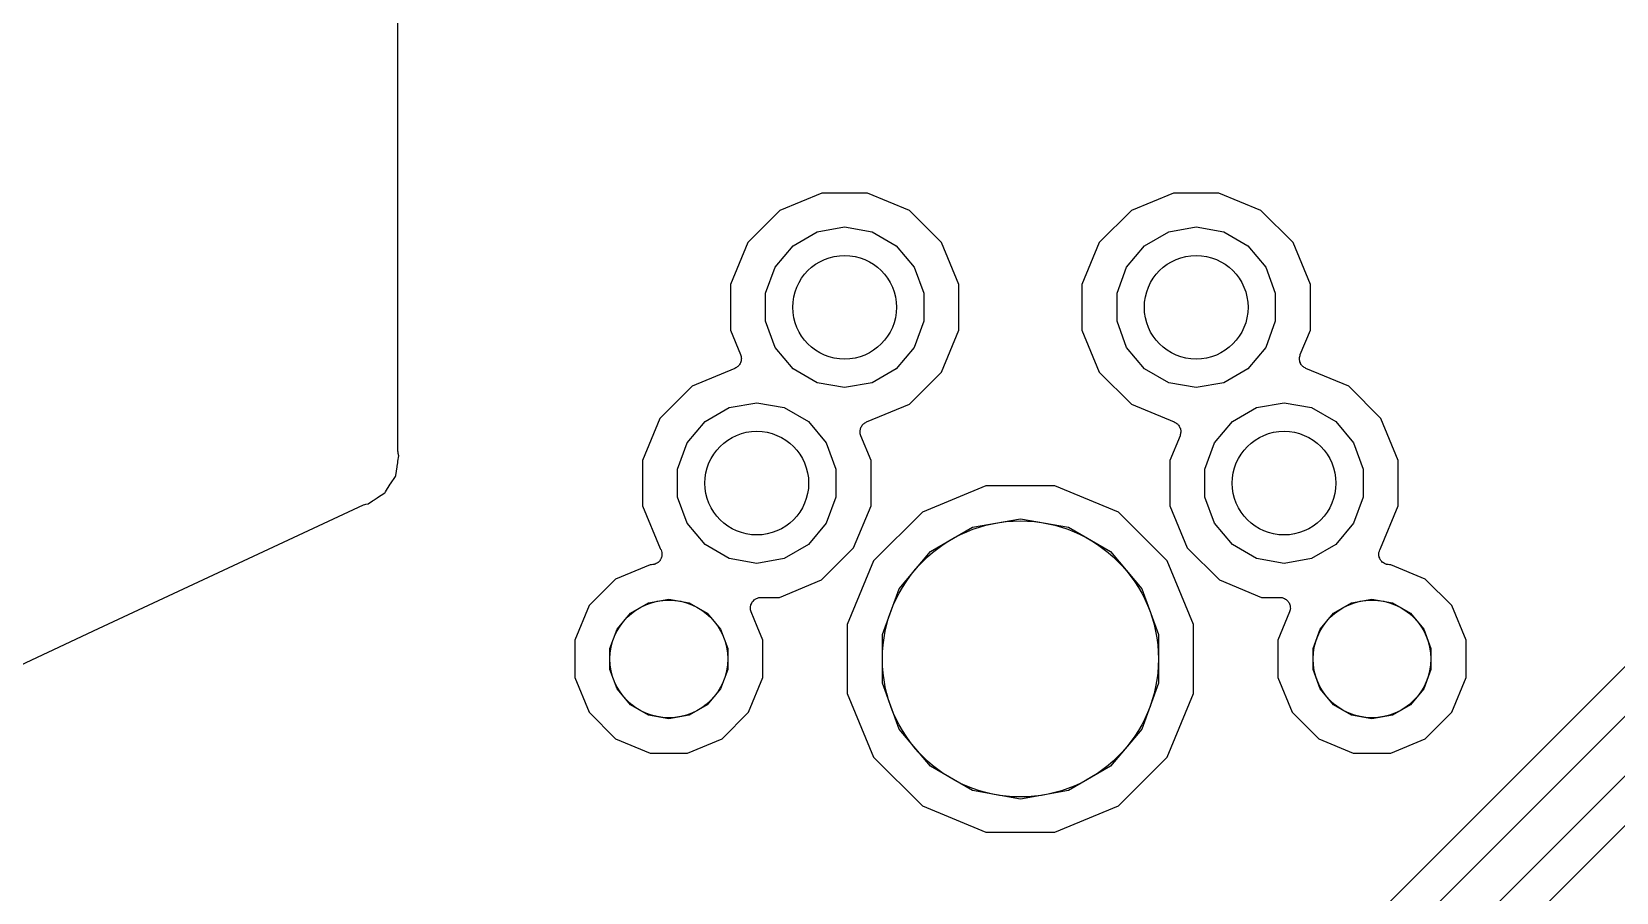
# Model space of a CAD drawing. Extents: x 24 to 196, y -189 to -31.
# Drawn here: x 58.02 to 80.92, y -125.65 to -113.22 of the extents above; entities that cross this region are included whole.
import ezdxf

# ---------------------------------------------------------------- set-up
doc = ezdxf.new("R2010")
doc.units = 0
doc.header["$MEASUREMENT"] = 0
doc.layers.add('BLACK', color=7, linetype='CONTINUOUS')

msp = doc.modelspace()

# ---------------------------------------------------------------- linework, layer by layer
at = {"layer": 'BLACK', "linetype": 'CONTINUOUS'}
for p, q in [((63.3095, -119.277), (63.3095, -35.7874)), ((69.4381, -115.55), (68.8313, -115.801)), ((70.0949, -115.55), (69.4381, -115.55)), ((70.7017, -115.801), (70.0949, -115.55)), ((74.5181, -115.55), (73.9113, -115.801)), ((75.1749, -115.55), (74.5181, -115.55)), ((75.7817, -115.801), (75.1749, -115.55)), ((68.8313, -115.801), (68.3668, -116.265)), ((71.1661, -116.265), (70.7017, -115.801)), ((73.9113, -115.801), (73.4468, -116.265)), ((76.2461, -116.265), (75.7817, -115.801)), ((69.3695, -116.11), (69.7665, -116.04)), ((69.7665, -116.04), (70.1635, -116.11)), ((74.4495, -116.11), (74.8465, -116.04)), ((74.8465, -116.04), (75.2435, -116.11)), ((68.3668, -116.265), (68.1155, -116.872)), ((68.7614, -116.62), (69.0205, -116.312)), ((69.0205, -116.312), (69.3695, -116.11)), ((70.1635, -116.11), (70.5125, -116.312)), ((70.5125, -116.312), (70.7716, -116.62)), ((71.4175, -116.872), (71.1661, -116.265)), ((73.4468, -116.265), (73.1955, -116.872)), ((73.8414, -116.62), (74.1005, -116.312)), ((74.1005, -116.312), (74.4495, -116.11)), ((75.2435, -116.11), (75.5925, -116.312)), ((75.5925, -116.312), (75.8516, -116.62)), ((76.4975, -116.872), (76.2461, -116.265)), ((68.6235, -116.999), (68.7614, -116.62)), ((70.7716, -116.62), (70.9095, -116.999)), ((73.7035, -116.999), (73.8414, -116.62)), ((75.8516, -116.62), (75.9895, -116.999)), ((68.1155, -116.872), (68.1155, -117.529)), ((68.6235, -117.402), (68.6235, -116.999)), ((70.9095, -116.999), (70.9095, -117.402)), ((71.4175, -117.529), (71.4175, -116.872)), ((73.1955, -116.872), (73.1955, -117.529)), ((73.7035, -117.402), (73.7035, -116.999)), ((75.9895, -116.999), (75.9895, -117.402)), ((76.4975, -117.529), (76.4975, -116.872)), ((68.7614, -117.781), (68.6235, -117.402)), ((70.9095, -117.402), (70.7716, -117.781)), ((73.8414, -117.781), (73.7035, -117.402)), ((75.9895, -117.402), (75.8516, -117.781)), ((68.1155, -117.529), (68.2631, -117.885)), ((71.1661, -118.136), (71.4175, -117.529)), ((73.1955, -117.529), (73.4468, -118.136)), ((76.3499, -117.885), (76.4975, -117.529)), ((68.2631, -117.885), (68.266, -117.898)), ((68.266, -117.898), (68.2711, -117.911)), ((68.2711, -117.911), (68.2716, -117.924)), ((68.2716, -117.924), (68.2745, -117.937)), ((69.0205, -118.09), (68.7614, -117.781)), ((70.7716, -117.781), (70.5125, -118.09)), ((74.1005, -118.09), (73.8414, -117.781)), ((75.8516, -117.781), (75.5925, -118.09)), ((76.3385, -117.937), (76.3413, -117.924)), ((76.3413, -117.924), (76.3419, -117.911)), ((76.3419, -117.911), (76.347, -117.898)), ((76.347, -117.898), (76.3499, -117.885)), ((68.1806, -118.084), (67.5613, -118.341)), ((68.1918, -118.077), (68.1806, -118.084)), ((68.2042, -118.072), (68.1918, -118.077)), ((68.214, -118.063), (68.2042, -118.072)), ((68.2252, -118.056), (68.214, -118.063)), ((68.2334, -118.045), (68.2252, -118.056)), ((68.2432, -118.036), (68.2334, -118.045)), ((68.2493, -118.025), (68.2432, -118.036)), ((68.2575, -118.014), (68.2493, -118.025)), ((68.2615, -118.001), (68.2575, -118.014)), ((68.2676, -117.989), (68.2615, -118.001)), ((68.2694, -117.976), (68.2676, -117.989)), ((68.2734, -117.964), (68.2694, -117.976)), ((68.2745, -117.937), (68.2728, -117.95)), ((68.2728, -117.95), (68.2734, -117.964)), ((69.3695, -118.291), (69.0205, -118.09)), ((70.5125, -118.09), (70.1635, -118.291)), ((70.7017, -118.6), (71.1661, -118.136)), ((73.4468, -118.136), (73.9113, -118.6)), ((74.4495, -118.291), (74.1005, -118.09)), ((75.5925, -118.09), (75.2435, -118.291)), ((76.3402, -117.95), (76.3385, -117.937)), ((76.3396, -117.964), (76.3402, -117.95)), ((76.3436, -117.976), (76.3396, -117.964)), ((76.3454, -117.989), (76.3436, -117.976)), ((76.3515, -118.001), (76.3454, -117.989)), ((76.3555, -118.014), (76.3515, -118.001)), ((76.3636, -118.025), (76.3555, -118.014)), ((76.3698, -118.036), (76.3636, -118.025)), ((76.3796, -118.045), (76.3698, -118.036)), ((76.3878, -118.056), (76.3796, -118.045)), ((76.399, -118.063), (76.3878, -118.056)), ((76.4088, -118.072), (76.399, -118.063)), ((76.4211, -118.077), (76.4088, -118.072)), ((76.4324, -118.084), (76.4211, -118.077)), ((77.0517, -118.341), (76.4324, -118.084)), ((67.5613, -118.341), (67.0968, -118.805)), ((69.7665, -118.361), (69.3695, -118.291)), ((70.1635, -118.291), (69.7665, -118.361)), ((74.8465, -118.361), (74.4495, -118.291)), ((75.2435, -118.291), (74.8465, -118.361)), ((77.5161, -118.805), (77.0517, -118.341)), ((68.0995, -118.65), (68.4965, -118.58)), ((68.4965, -118.58), (68.8935, -118.65)), ((70.0824, -118.857), (70.7017, -118.6)), ((73.9113, -118.6), (74.5306, -118.857)), ((75.7195, -118.65), (76.1165, -118.58)), ((76.1165, -118.58), (76.5135, -118.65)), ((67.0968, -118.805), (66.8455, -119.412)), ((67.7505, -118.852), (68.0995, -118.65)), ((68.8935, -118.65), (69.2425, -118.852)), ((75.3705, -118.852), (75.7195, -118.65)), ((76.5135, -118.65), (76.8625, -118.852)), ((77.7675, -119.412), (77.5161, -118.805)), ((67.4914, -119.16), (67.7505, -118.852)), ((69.2425, -118.852), (69.5016, -119.16)), ((69.9885, -119.004), (69.9902, -118.991)), ((69.9913, -119.017), (69.9885, -119.004)), ((69.9896, -118.978), (69.9936, -118.965)), ((69.9902, -118.991), (69.9896, -118.978)), ((69.9919, -119.031), (69.9913, -119.017)), ((69.997, -119.043), (69.9919, -119.031)), ((69.9936, -118.965), (69.9954, -118.952)), ((69.9954, -118.952), (70.0015, -118.94)), ((69.9999, -119.056), (69.997, -119.043)), ((70.1475, -119.412), (69.9999, -119.056)), ((70.0015, -118.94), (70.0055, -118.927)), ((70.0055, -118.927), (70.0136, -118.917)), ((70.0136, -118.917), (70.0198, -118.905)), ((70.0198, -118.905), (70.0296, -118.896)), ((70.0296, -118.896), (70.0378, -118.885)), ((70.0378, -118.885), (70.049, -118.878)), ((70.049, -118.878), (70.0588, -118.869)), ((70.0588, -118.869), (70.0711, -118.864)), ((70.0711, -118.864), (70.0824, -118.857)), ((74.6131, -119.056), (74.4655, -119.412)), ((74.5306, -118.857), (74.5418, -118.864)), ((74.5418, -118.864), (74.5542, -118.869)), ((74.5542, -118.869), (74.564, -118.878)), ((74.564, -118.878), (74.5752, -118.885)), ((74.5752, -118.885), (74.5834, -118.896)), ((74.5834, -118.896), (74.5932, -118.905)), ((74.5932, -118.905), (74.5993, -118.917)), ((74.5993, -118.917), (74.6075, -118.927)), ((74.6075, -118.927), (74.6115, -118.94)), ((74.6115, -118.94), (74.6176, -118.952)), ((74.616, -119.043), (74.6131, -119.056)), ((74.6211, -119.031), (74.616, -119.043)), ((74.6176, -118.952), (74.6194, -118.965)), ((74.6194, -118.965), (74.6234, -118.978)), ((74.6216, -119.017), (74.6211, -119.031)), ((74.6245, -119.004), (74.6216, -119.017)), ((74.6234, -118.978), (74.6228, -118.991)), ((74.6228, -118.991), (74.6245, -119.004)), ((75.1114, -119.16), (75.3705, -118.852)), ((76.8625, -118.852), (77.1216, -119.16)), ((63.3127, -119.295), (63.3095, -119.277)), ((63.3139, -119.314), (63.3127, -119.295)), ((67.3535, -119.539), (67.4914, -119.16)), ((69.5016, -119.16), (69.6395, -119.539)), ((74.9735, -119.539), (75.1114, -119.16)), ((77.1216, -119.16), (77.2595, -119.539)), ((63.2789, -119.632), (63.2985, -119.505)), ((63.2985, -119.505), (63.2996, -119.501)), ((63.2996, -119.501), (63.2997, -119.498)), ((63.2997, -119.498), (63.3095, -119.449)), ((63.3095, -119.445), (63.3115, -119.434)), ((63.3095, -119.449), (63.3095, -119.445)), ((63.3113, -119.422), (63.3225, -119.349)), ((63.3115, -119.434), (63.3113, -119.422)), ((63.3225, -119.349), (63.3139, -119.314)), ((66.8455, -119.412), (66.8455, -120.069)), ((70.1475, -120.069), (70.1475, -119.412)), ((74.4655, -119.412), (74.4655, -120.069)), ((77.7675, -120.069), (77.7675, -119.412)), ((63.1315, -119.869), (63.1985, -119.758)), ((63.1985, -119.758), (63.2007, -119.756)), ((63.2007, -119.756), (63.2021, -119.753)), ((63.2021, -119.753), (63.2739, -119.645)), ((63.2739, -119.645), (63.2789, -119.632)), ((67.3535, -119.942), (67.3535, -119.539)), ((69.6395, -119.539), (69.6395, -119.942)), ((74.9735, -119.942), (74.9735, -119.539)), ((77.2595, -119.539), (77.2595, -119.942)), ((62.9556, -119.992), (62.9652, -119.986)), ((62.9652, -119.986), (62.9685, -119.984)), ((62.9685, -119.984), (63.0091, -119.954)), ((63.0091, -119.954), (63.0121, -119.953)), ((63.0121, -119.953), (63.0145, -119.95)), ((63.0145, -119.95), (63.122, -119.879)), ((63.122, -119.879), (63.1249, -119.876)), ((63.1249, -119.876), (63.1315, -119.869)), ((67.4914, -120.321), (67.3535, -119.942)), ((69.6395, -119.942), (69.5016, -120.321)), ((71.8088, -119.779), (70.8893, -120.16)), ((72.8042, -119.779), (71.8088, -119.779)), ((73.7237, -120.16), (72.8042, -119.779)), ((75.1114, -120.321), (74.9735, -119.942)), ((77.2595, -119.942), (77.1216, -120.321)), ((58.9842, -121.842), (62.8132, -120.056)), ((62.8132, -120.056), (62.8309, -120.052)), ((62.8309, -120.052), (62.8479, -120.045)), ((62.8479, -120.045), (62.8835, -120.038)), ((62.8835, -120.038), (62.9449, -119.997)), ((62.9449, -119.997), (62.9556, -119.992)), ((66.8455, -120.069), (67.1013, -120.687)), ((69.8961, -120.676), (70.1475, -120.069)), ((70.8893, -120.16), (70.1855, -120.863)), ((74.4275, -120.863), (73.7237, -120.16)), ((74.4655, -120.069), (74.7168, -120.676)), ((77.5117, -120.687), (77.7675, -120.069)), ((67.7505, -120.63), (67.4914, -120.321)), ((69.5016, -120.321), (69.2425, -120.63)), ((71.0051, -120.73), (71.614, -120.378)), ((71.614, -120.378), (72.3065, -120.256)), ((72.3065, -120.256), (72.999, -120.378)), ((72.999, -120.378), (73.6079, -120.73)), ((75.3705, -120.63), (75.1114, -120.321)), ((77.1216, -120.321), (76.8625, -120.63)), ((83.0426, -120.39), (77.37, -126.063)), ((68.0995, -120.831), (67.7505, -120.63)), ((69.2425, -120.63), (68.8935, -120.831)), ((75.7195, -120.831), (75.3705, -120.63)), ((76.8625, -120.63), (76.5135, -120.831)), ((76.942, -127.209), (83.5952, -120.556)), ((67.0442, -120.903), (67.0269, -120.913)), ((67.0622, -120.894), (67.0442, -120.903)), ((67.067, -120.889), (67.0622, -120.894)), ((67.0728, -120.886), (67.067, -120.889)), ((67.0856, -120.871), (67.0728, -120.886)), ((67.0996, -120.857), (67.0856, -120.871)), ((67.1025, -120.851), (67.0996, -120.857)), ((67.1013, -120.687), (67.1068, -120.693)), ((67.1068, -120.846), (67.1025, -120.851)), ((67.1068, -120.693), (67.1091, -120.699)), ((67.1136, -120.827), (67.1068, -120.846)), ((67.1091, -120.699), (67.1129, -120.705)), ((67.1129, -120.705), (67.1181, -120.724)), ((67.122, -120.809), (67.1136, -120.827)), ((67.1181, -120.724), (67.1249, -120.743)), ((67.1226, -120.802), (67.122, -120.809)), ((67.1249, -120.796), (67.1226, -120.802)), ((67.1249, -120.743), (67.1249, -120.75)), ((67.1249, -120.75), (67.1266, -120.756)), ((67.1266, -120.756), (67.1249, -120.776)), ((67.1249, -120.776), (67.1249, -120.796)), ((68.4965, -120.901), (68.0995, -120.831)), ((68.8935, -120.831), (68.4965, -120.901)), ((69.4317, -121.14), (69.8961, -120.676)), ((70.1855, -120.863), (69.8046, -121.783)), ((70.5531, -121.268), (71.0051, -120.73)), ((73.6079, -120.73), (74.0599, -121.268)), ((74.8084, -121.783), (74.4275, -120.863)), ((74.7168, -120.676), (75.1813, -121.14)), ((76.1165, -120.901), (75.7195, -120.831)), ((76.5135, -120.831), (76.1165, -120.901)), ((77.4864, -120.756), (77.4881, -120.75)), ((77.4881, -120.776), (77.4864, -120.756)), ((77.4881, -120.743), (77.4949, -120.724)), ((77.4881, -120.75), (77.4881, -120.743)), ((77.4881, -120.796), (77.4881, -120.776)), ((77.4904, -120.802), (77.4881, -120.796)), ((77.491, -120.809), (77.4904, -120.802)), ((77.4994, -120.827), (77.491, -120.809)), ((77.4949, -120.724), (77.5001, -120.705)), ((77.5062, -120.846), (77.4994, -120.827)), ((77.5001, -120.705), (77.5039, -120.699)), ((77.5039, -120.699), (77.5062, -120.693)), ((77.5062, -120.693), (77.5117, -120.687)), ((77.5105, -120.851), (77.5062, -120.846)), ((77.5133, -120.857), (77.5105, -120.851)), ((77.5274, -120.871), (77.5133, -120.857)), ((77.5402, -120.886), (77.5274, -120.871)), ((77.546, -120.889), (77.5402, -120.886)), ((77.5508, -120.894), (77.546, -120.889)), ((77.5688, -120.903), (77.5508, -120.894)), ((77.5861, -120.913), (77.5688, -120.903)), ((66.4567, -121.129), (66.0745, -121.511)), ((66.9562, -120.922), (66.4567, -121.129)), ((66.9748, -120.922), (66.9562, -120.922)), ((66.9944, -120.918), (66.9748, -120.922)), ((67.0142, -120.917), (66.9944, -120.918)), ((67.0203, -120.914), (67.0142, -120.917)), ((67.0269, -120.913), (67.0203, -120.914)), ((84.1061, -120.907), (76.942, -128.071)), ((77.5927, -120.914), (77.5861, -120.913)), ((77.5987, -120.917), (77.5927, -120.914)), ((77.6186, -120.918), (77.5987, -120.917)), ((77.6382, -120.922), (77.6186, -120.918)), ((77.6568, -120.922), (77.6382, -120.922)), ((78.1562, -121.129), (77.6568, -120.922)), ((78.5385, -121.511), (78.1562, -121.129)), ((68.8249, -121.392), (69.4317, -121.14)), ((70.3126, -121.929), (70.5531, -121.268)), ((74.0599, -121.268), (74.3004, -121.929)), ((75.1813, -121.14), (75.7881, -121.392)), ((66.0745, -121.511), (65.8676, -122.01)), ((66.6711, -121.619), (66.931, -121.469)), ((66.931, -121.469), (67.2265, -121.417)), ((67.2265, -121.417), (67.522, -121.469)), ((67.522, -121.469), (67.7819, -121.619)), ((68.4049, -121.551), (68.4071, -121.534)), ((68.4071, -121.56), (68.4049, -121.551)), ((68.4071, -121.518), (68.4105, -121.508)), ((68.4071, -121.534), (68.4071, -121.518)), ((68.4071, -121.571), (68.4071, -121.56)), ((68.4128, -121.586), (68.4071, -121.571)), ((68.4105, -121.508), (68.4119, -121.498)), ((68.4119, -121.498), (68.4195, -121.483)), ((68.4164, -121.602), (68.4128, -121.586)), ((68.4195, -121.483), (68.4252, -121.468)), ((68.4252, -121.468), (68.4317, -121.46)), ((68.4317, -121.46), (68.4363, -121.451)), ((68.4363, -121.451), (68.4486, -121.44)), ((68.4486, -121.44), (68.4592, -121.427)), ((68.4592, -121.427), (68.4679, -121.422)), ((68.4679, -121.422), (68.4753, -121.416)), ((68.4753, -121.416), (68.4907, -121.409)), ((68.4907, -121.409), (68.5051, -121.401)), ((68.5051, -121.401), (68.515, -121.399)), ((68.515, -121.399), (68.5242, -121.395)), ((68.5242, -121.395), (68.5408, -121.395)), ((68.5408, -121.395), (68.5572, -121.392)), ((68.5572, -121.392), (68.8249, -121.392)), ((75.7881, -121.392), (76.0558, -121.392)), ((76.0558, -121.392), (76.0722, -121.395)), ((76.0722, -121.395), (76.0888, -121.395)), ((76.0888, -121.395), (76.098, -121.399)), ((76.098, -121.399), (76.1079, -121.401)), ((76.1079, -121.401), (76.1223, -121.409)), ((76.1223, -121.409), (76.1377, -121.416)), ((76.1377, -121.416), (76.1451, -121.422)), ((76.1451, -121.422), (76.1537, -121.427)), ((76.1537, -121.427), (76.1644, -121.44)), ((76.1644, -121.44), (76.1767, -121.451)), ((76.1767, -121.451), (76.1813, -121.46)), ((76.1813, -121.46), (76.1878, -121.468)), ((76.1878, -121.468), (76.1935, -121.483)), ((76.1935, -121.483), (76.2011, -121.498)), ((76.2002, -121.586), (76.1966, -121.602)), ((76.2059, -121.571), (76.2002, -121.586)), ((76.2011, -121.498), (76.2024, -121.508)), ((76.2024, -121.508), (76.2059, -121.518)), ((76.2059, -121.518), (76.2059, -121.534)), ((76.2059, -121.534), (76.208, -121.551)), ((76.208, -121.551), (76.2059, -121.56)), ((76.2059, -121.56), (76.2059, -121.571)), ((76.8311, -121.619), (77.091, -121.469)), ((77.091, -121.469), (77.3865, -121.417)), ((77.3865, -121.417), (77.682, -121.469)), ((77.682, -121.469), (77.9419, -121.619)), ((78.7454, -122.01), (78.5385, -121.511)), ((66.4782, -121.849), (66.6711, -121.619)), ((67.7819, -121.619), (67.9748, -121.849)), ((68.5028, -121.811), (68.4164, -121.602)), ((68.5854, -122.01), (68.5028, -121.811)), ((69.8046, -121.783), (69.8046, -122.778)), ((74.8084, -122.778), (74.8084, -121.783)), ((76.1966, -121.602), (76.0276, -122.01)), ((76.6382, -121.849), (76.8311, -121.619)), ((77.9419, -121.619), (78.1348, -121.849)), ((48.0792, -126.927), (58.9842, -121.842)), ((65.8676, -122.01), (65.8676, -122.551)), ((66.3756, -122.131), (66.4782, -121.849)), ((67.9748, -121.849), (68.0774, -122.131)), ((68.5854, -122.551), (68.5854, -122.01)), ((70.3126, -122.632), (70.3126, -121.929)), ((74.3004, -121.929), (74.3004, -122.632)), ((76.0276, -122.01), (76.0276, -122.551)), ((76.5356, -122.131), (76.6382, -121.849)), ((77.4714, -128.26), (83.8922, -121.839)), ((78.1348, -121.849), (78.2374, -122.131)), ((78.7454, -122.551), (78.7454, -122.01)), ((66.3756, -122.431), (66.3756, -122.131)), ((68.0774, -122.131), (68.0774, -122.431)), ((76.5356, -122.431), (76.5356, -122.131)), ((78.2374, -122.131), (78.2374, -122.431)), ((66.4782, -122.713), (66.3756, -122.431)), ((68.0774, -122.431), (67.9748, -122.713)), ((76.6382, -122.713), (76.5356, -122.431)), ((78.2374, -122.431), (78.1348, -122.713)), ((65.8676, -122.551), (66.0745, -123.05)), ((66.6711, -122.943), (66.4782, -122.713)), ((67.9748, -122.713), (67.7819, -122.943)), ((68.3785, -123.05), (68.5854, -122.551)), ((70.5531, -123.293), (70.3126, -122.632)), ((74.3004, -122.632), (74.0599, -123.293)), ((76.0276, -122.551), (76.2345, -123.05)), ((76.8311, -122.943), (76.6382, -122.713)), ((78.1348, -122.713), (77.9419, -122.943)), ((78.5385, -123.05), (78.7454, -122.551)), ((66.931, -123.093), (66.6711, -122.943)), ((67.7819, -122.943), (67.522, -123.093)), ((69.8046, -122.778), (70.1855, -123.698)), ((74.4275, -123.698), (74.8084, -122.778)), ((77.091, -123.093), (76.8311, -122.943)), ((77.9419, -122.943), (77.682, -123.093)), ((66.0745, -123.05), (66.4567, -123.433)), ((67.2265, -123.145), (66.931, -123.093)), ((67.522, -123.093), (67.2265, -123.145)), ((67.9963, -123.433), (68.3785, -123.05)), ((76.2345, -123.05), (76.6167, -123.433)), ((77.3865, -123.145), (77.091, -123.093)), ((77.682, -123.093), (77.3865, -123.145)), ((78.1562, -123.433), (78.5385, -123.05)), ((71.0051, -123.832), (70.5531, -123.293)), ((74.0599, -123.293), (73.6079, -123.832)), ((66.4567, -123.433), (66.9562, -123.64)), ((66.9562, -123.64), (67.4968, -123.64)), ((67.4968, -123.64), (67.9963, -123.433)), ((76.6167, -123.433), (77.1162, -123.64)), ((77.1162, -123.64), (77.6568, -123.64)), ((77.6568, -123.64), (78.1562, -123.433)), ((70.1855, -123.698), (70.8893, -124.402)), ((71.614, -124.183), (71.0051, -123.832)), ((73.6079, -123.832), (72.999, -124.183)), ((73.7237, -124.402), (74.4275, -123.698)), ((72.3065, -124.305), (71.614, -124.183)), ((72.999, -124.183), (72.3065, -124.305)), ((70.8893, -124.402), (71.8088, -124.783)), ((72.8042, -124.783), (73.7237, -124.402)), ((71.8088, -124.783), (72.8042, -124.783))]:
    msp.add_line(p, q, dxfattribs=at)
at = {"layer": 'BLACK'}
for centre, radius in [((69.7665, -117.201), 0.7493), ((74.8465, -117.201), 0.7493), ((68.4965, -119.741), 0.7493), ((76.1165, -119.741), 0.7493), ((72.3065, -122.281), 1.9939), ((67.2265, -122.281), 0.8509), ((77.3865, -122.281), 0.8509)]:
    msp.add_circle(centre, radius, dxfattribs=at)

doc.saveas('drawing.dxf')
